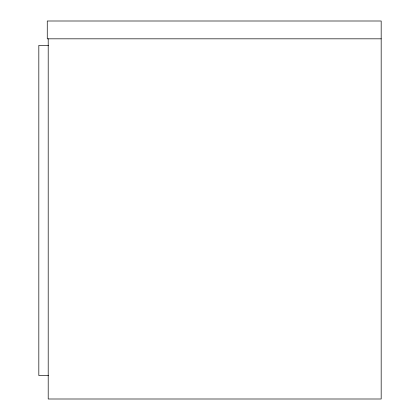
<?xml version="1.0" encoding="UTF-8"?>
<svg xmlns="http://www.w3.org/2000/svg" width="420" height="420" viewBox="0 0 420 420"><rect width="100%" height="100%" fill="white"/><g stroke="black" fill="none" stroke-linecap="round" stroke-linejoin="round"><path stroke-width="0.63" d="M381.176 38.824L47.261 38.824L47.261 21L381.176 21L381.176 399L48.2 399L48.2 38.824M48.447 45.386L38.824 45.386L38.824 375.548L48.447 375.548"/></g></svg>
